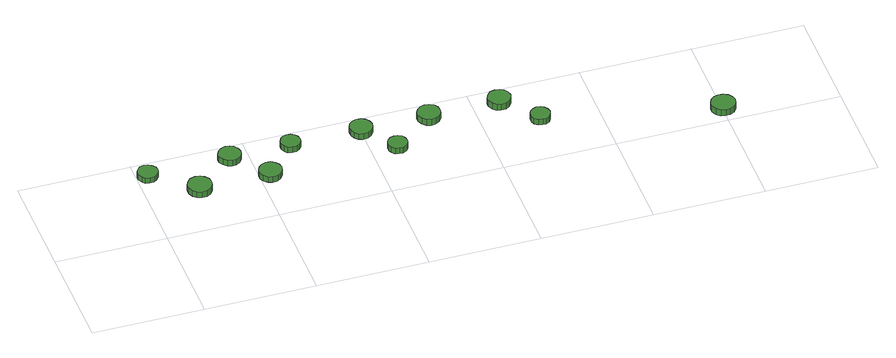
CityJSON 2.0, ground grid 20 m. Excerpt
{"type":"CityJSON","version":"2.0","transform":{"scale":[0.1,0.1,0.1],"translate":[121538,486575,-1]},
"CityObjects":{
"tree1":{"type":"SolitaryVegetationObject","attributes":{"function":"something"},"geometry":[{"type":"MultiSurface","lod":"1","boundaries":[[[0,1,2,3,4,5,6,7,8,9,10,11,12,13,14]],[[15,16,17,18,19,20,21,22,23,24,25,26,27,28,29]],[[0,29,28,1]],[[1,28,27,2]],[[2,27,26,3]],[[3,26,25,4]],[[4,25,24,5]],[[5,24,23,6]],[[6,23,22,7]],[[7,22,21,8]],[[8,21,20,9]],[[9,20,19,10]],[[10,19,18,11]],[[11,18,17,12]],[[12,17,16,13]],[[13,16,15,14]],[[14,15,29,0]]]}]},
"tree2":{"type":"SolitaryVegetationObject","attributes":{"function":"something"},"geometry":[{"type":"MultiSurface","lod":"1","boundaries":[[[30,31,32,33,34,35,36,37,38,39,40,41,42,43,44]],[[45,46,47,48,49,50,51,52,53,54,55,56,57,58,59]],[[30,59,58,31]],[[31,58,57,32]],[[32,57,56,33]],[[33,56,55,34]],[[34,55,54,35]],[[35,54,53,36]],[[36,53,52,37]],[[37,52,51,38]],[[38,51,50,39]],[[39,50,49,40]],[[40,49,48,41]],[[41,48,47,42]],[[42,47,46,43]],[[43,46,45,44]],[[44,45,59,30]]]}]},
"tree3":{"type":"SolitaryVegetationObject","attributes":{"function":"something"},"geometry":[{"type":"MultiSurface","lod":"1","boundaries":[[[60,61,62,63,64,65,66,67,68,69,70,71,72,73,74]],[[75,76,77,78,79,80,81,82,83,84,85,86,87,88,89]],[[60,89,88,61]],[[61,88,87,62]],[[62,87,86,63]],[[63,86,85,64]],[[64,85,84,65]],[[65,84,83,66]],[[66,83,82,67]],[[67,82,81,68]],[[68,81,80,69]],[[69,80,79,70]],[[70,79,78,71]],[[71,78,77,72]],[[72,77,76,73]],[[73,76,75,74]],[[74,75,89,60]]]}]},
"tree4":{"type":"SolitaryVegetationObject","attributes":{"function":"something"},"geometry":[{"type":"MultiSurface","lod":"1","boundaries":[[[90,91,92,93,94,95,96,97,98,99,100,101,102,103,104]],[[105,106,107,108,109,110,111,112,113,114,115,116,117,118,119]],[[90,119,118,91]],[[91,118,117,92]],[[92,117,116,93]],[[93,116,115,94]],[[94,115,114,95]],[[95,114,113,96]],[[96,113,112,97]],[[97,112,111,98]],[[98,111,110,99]],[[99,110,109,100]],[[100,109,108,101]],[[101,108,107,102]],[[102,107,106,103]],[[103,106,105,104]],[[104,105,119,90]]]}]},
"tree5":{"type":"SolitaryVegetationObject","attributes":{"function":"something"},"geometry":[{"type":"MultiSurface","lod":"1","boundaries":[[[120,121,122,123,124,125,126,127,128,129,130,131,132,133,134]],[[135,136,137,138,139,140,141,142,143,144,145,146,147,148,149]],[[120,149,148,121]],[[121,148,147,122]],[[122,147,146,123]],[[123,146,145,124]],[[124,145,144,125]],[[125,144,143,126]],[[126,143,142,127]],[[127,142,141,128]],[[128,141,140,129]],[[129,140,139,130]],[[130,139,138,131]],[[131,138,137,132]],[[132,137,136,133]],[[133,136,135,134]],[[134,135,149,120]]]}]},
"tree6":{"type":"SolitaryVegetationObject","attributes":{"function":"something"},"geometry":[{"type":"MultiSurface","lod":"1","boundaries":[[[150,151,152,153,154,155,156,157,158,159,160,161,162,163,164]],[[165,166,167,168,169,170,171,172,173,174,175,176,177,178,179]],[[150,179,178,151]],[[151,178,177,152]],[[152,177,176,153]],[[153,176,175,154]],[[154,175,174,155]],[[155,174,173,156]],[[156,173,172,157]],[[157,172,171,158]],[[158,171,170,159]],[[159,170,169,160]],[[160,169,168,161]],[[161,168,167,162]],[[162,167,166,163]],[[163,166,165,164]],[[164,165,179,150]]]}]},
"tree7":{"type":"SolitaryVegetationObject","attributes":{"function":"something"},"geometry":[{"type":"MultiSurface","lod":"1","boundaries":[[[180,181,182,183,184,185,186,187,188,189,190,191,192,193,194]],[[195,196,197,198,199,200,201,202,203,204,205,206,207,208,209]],[[180,209,208,181]],[[181,208,207,182]],[[182,207,206,183]],[[183,206,205,184]],[[184,205,204,185]],[[185,204,203,186]],[[186,203,202,187]],[[187,202,201,188]],[[188,201,200,189]],[[189,200,199,190]],[[190,199,198,191]],[[191,198,197,192]],[[192,197,196,193]],[[193,196,195,194]],[[194,195,209,180]]]}]},
"tree8":{"type":"SolitaryVegetationObject","attributes":{"function":"something"},"geometry":[{"type":"MultiSurface","lod":"1","boundaries":[[[210,211,212,213,214,215,216,217,218,219,220,221,222,223,224]],[[225,226,227,228,229,230,231,232,233,234,235,236,237,238,239]],[[210,239,238,211]],[[211,238,237,212]],[[212,237,236,213]],[[213,236,235,214]],[[214,235,234,215]],[[215,234,233,216]],[[216,233,232,217]],[[217,232,231,218]],[[218,231,230,219]],[[219,230,229,220]],[[220,229,228,221]],[[221,228,227,222]],[[222,227,226,223]],[[223,226,225,224]],[[224,225,239,210]]]}]},
"tree9":{"type":"SolitaryVegetationObject","attributes":{"function":"something"},"geometry":[{"type":"MultiSurface","lod":"1","boundaries":[[[240,241,242,243,244,245,246,247,248,249,250,251,252,253,254]],[[255,256,257,258,259,260,261,262,263,264,265,266,267,268,269]],[[240,269,268,241]],[[241,268,267,242]],[[242,267,266,243]],[[243,266,265,244]],[[244,265,264,245]],[[245,264,263,246]],[[246,263,262,247]],[[247,262,261,248]],[[248,261,260,249]],[[249,260,259,250]],[[250,259,258,251]],[[251,258,257,252]],[[252,257,256,253]],[[253,256,255,254]],[[254,255,269,240]]]}]},
"tree10":{"type":"SolitaryVegetationObject","attributes":{"function":"something"},"geometry":[{"type":"MultiSurface","lod":"1","boundaries":[[[270,271,272,273,274,275,276,277,278,279,280,281,282,283,284]],[[285,286,287,288,289,290,291,292,293,294,295,296,297,298,299]],[[270,299,298,271]],[[271,298,297,272]],[[272,297,296,273]],[[273,296,295,274]],[[274,295,294,275]],[[275,294,293,276]],[[276,293,292,277]],[[277,292,291,278]],[[278,291,290,279]],[[279,290,289,280]],[[280,289,288,281]],[[281,288,287,282]],[[282,287,286,283]],[[283,286,285,284]],[[284,285,299,270]]]}]},
"tree11":{"type":"SolitaryVegetationObject","attributes":{"function":"something"},"geometry":[{"type":"MultiSurface","lod":"1","boundaries":[[[300,301,302,303,304,305,306,307,308,309,310,311,312,313,314]],[[315,316,317,318,319,320,321,322,323,324,325,326,327,328,329]],[[300,329,328,301]],[[301,328,327,302]],[[302,327,326,303]],[[303,326,325,304]],[[304,325,324,305]],[[305,324,323,306]],[[306,323,322,307]],[[307,322,321,308]],[[308,321,320,309]],[[309,320,319,310]],[[310,319,318,311]],[[311,318,317,312]],[[312,317,316,313]],[[313,316,315,314]],[[314,315,329,300]]]}]}
},
"vertices":[
[38,167,19],[37,174,19],[32,180,19],[26,184,19],[18,185,19],[11,183,19],[6,178,19],[2,171,19],[2,163,19],[6,156,19],[11,151,19],[18,149,19],[26,150,19],[32,154,19],[37,160,19],[37,160,8],[32,154,8],[26,150,8],[18,149,8],[11,151,8],[6,156,8],[2,163,8],[2,171,8],[6,178,8],[11,183,8],[18,185,8],[26,184,8],[32,180,8],[37,174,8],[38,167,8],
[113,104,22],[112,113,22],[106,120,22],[99,125,22],[90,126,22],[81,123,22],[75,117,22],[71,109,22],[71,100,22],[75,92,22],[81,86,22],[90,83,22],[99,84,22],[106,88,22],[112,96,22],[112,96,9],[106,88,9],[99,84,9],[90,83,9],[81,86,9],[75,92,9],[71,100,9],[71,109,9],[75,117,9],[81,123,9],[90,126,9],[99,125,9],[106,120,9],[112,113,9],[113,104,9],
[186,167,21],[184,175,21],[179,182,21],[172,186,21],[164,187,21],[156,184,21],[150,179,21],[146,171,21],[146,163,21],[150,156,21],[156,150,21],[164,147,21],[172,148,21],[179,152,21],[184,159,21],[184,159,9],[179,152,9],[172,148,9],[164,147,9],[156,150,9],[150,156,9],[146,163,9],[146,171,9],[150,179,9],[156,184,9],[164,187,9],[172,186,9],[179,182,9],[184,175,9],[186,167,9],
[238,102,23],[236,111,23],[231,117,23],[224,122,23],[215,123,23],[207,120,23],[201,114,23],[197,107,23],[197,98,23],[201,90,23],[207,85,23],[215,82,23],[224,83,23],[231,87,23],[236,94,23],[236,94,11],[231,87,11],[224,83,11],[215,82,11],[207,85,11],[201,90,11],[197,98,11],[197,107,11],[201,114,11],[207,120,11],[215,123,11],[224,122,11],[231,117,11],[236,111,11],[238,102,11],
[292,166,21],[290,174,21],[286,179,21],[280,183,21],[272,184,21],[265,182,21],[260,177,21],[257,170,21],[257,163,21],[260,156,21],[265,151,21],[272,149,21],[280,150,21],[286,153,21],[290,159,21],[290,159,9],[286,153,9],[280,150,9],[272,149,9],[265,151,9],[260,156,9],[257,163,9],[257,170,9],[260,177,9],[265,182,9],[272,184,9],[280,183,9],[286,179,9],[290,174,9],[292,166,9],
[420,166,21],[418,174,21],[413,181,21],[406,185,21],[397,186,21],[389,183,21],[383,178,21],[380,170,21],[380,161,21],[383,154,21],[389,148,21],[397,145,21],[406,146,21],[413,150,21],[418,157,21],[418,157,9],[413,150,9],[406,146,9],[397,145,9],[389,148,9],[383,154,9],[380,161,9],[380,170,9],[383,178,9],[389,183,9],[397,186,9],[406,185,9],[413,181,9],[418,174,9],[420,166,9],
[462,103,24],[460,110,24],[456,116,24],[449,120,24],[442,120,24],[435,118,24],[430,113,24],[427,107,24],[427,99,24],[430,93,24],[435,88,24],[442,86,24],[449,86,24],[456,90,24],[460,96,24],[460,96,12],[456,90,12],[449,86,12],[442,86,12],[435,88,12],[430,93,12],[427,99,12],[427,107,12],[430,113,12],[435,118,12],[442,120,12],[449,120,12],[456,116,12],[460,110,12],[462,103,12],
[540,165,22],[539,173,22],[534,180,22],[526,184,22],[518,185,22],[510,182,22],[504,177,22],[500,169,22],[500,161,22],[504,153,22],[510,147,22],[518,144,22],[526,145,22],[534,150,22],[539,156,22],[539,156,9],[534,150,9],[526,145,9],[518,144,9],[510,147,9],[504,153,9],[500,161,9],[500,169,9],[504,177,9],[510,182,9],[518,185,9],[526,184,9],[534,180,9],[539,173,9],[540,165,9],
[666,164,23],[664,172,23],[659,179,23],[652,183,23],[643,184,23],[635,182,23],[629,176,23],[625,168,23],[625,160,23],[629,152,23],[635,146,23],[643,144,23],[652,145,23],[659,149,23],[664,156,23],[664,156,10],[659,149,10],[652,145,10],[643,144,10],[635,146,10],[629,152,10],[625,160,10],[625,168,10],[629,176,10],[635,182,10],[643,184,10],[652,183,10],[659,179,10],[664,172,10],[666,164,10],
[715,100,24],[713,107,24],[709,113,24],[703,117,24],[696,118,24],[689,115,24],[683,110,24],[680,104,24],[680,96,24],[683,90,24],[689,85,24],[696,83,24],[703,83,24],[709,87,24],[713,93,24],[713,93,12],[709,87,12],[703,83,12],[696,83,12],[689,85,12],[683,90,12],[680,96,12],[680,104,12],[683,110,12],[689,115,12],[696,118,12],[703,117,12],[709,113,12],[713,107,12],[715,100,12],
[1021,28,26],[1019,37,26],[1014,44,26],[1006,48,26],[997,49,26],[989,47,26],[982,41,26],[978,32,26],[978,24,26],[982,15,26],[989,9,26],[997,7,26],[1006,8,26],[1014,12,26],[1019,19,26],[1019,19,13],[1014,12,13],[1006,8,13],[997,7,13],[989,9,13],[982,15,13],[978,24,13],[978,32,13],[982,41,13],[989,47,13],[997,49,13],[1006,48,13],[1014,44,13],[1019,37,13],[1021,28,13]
]}
